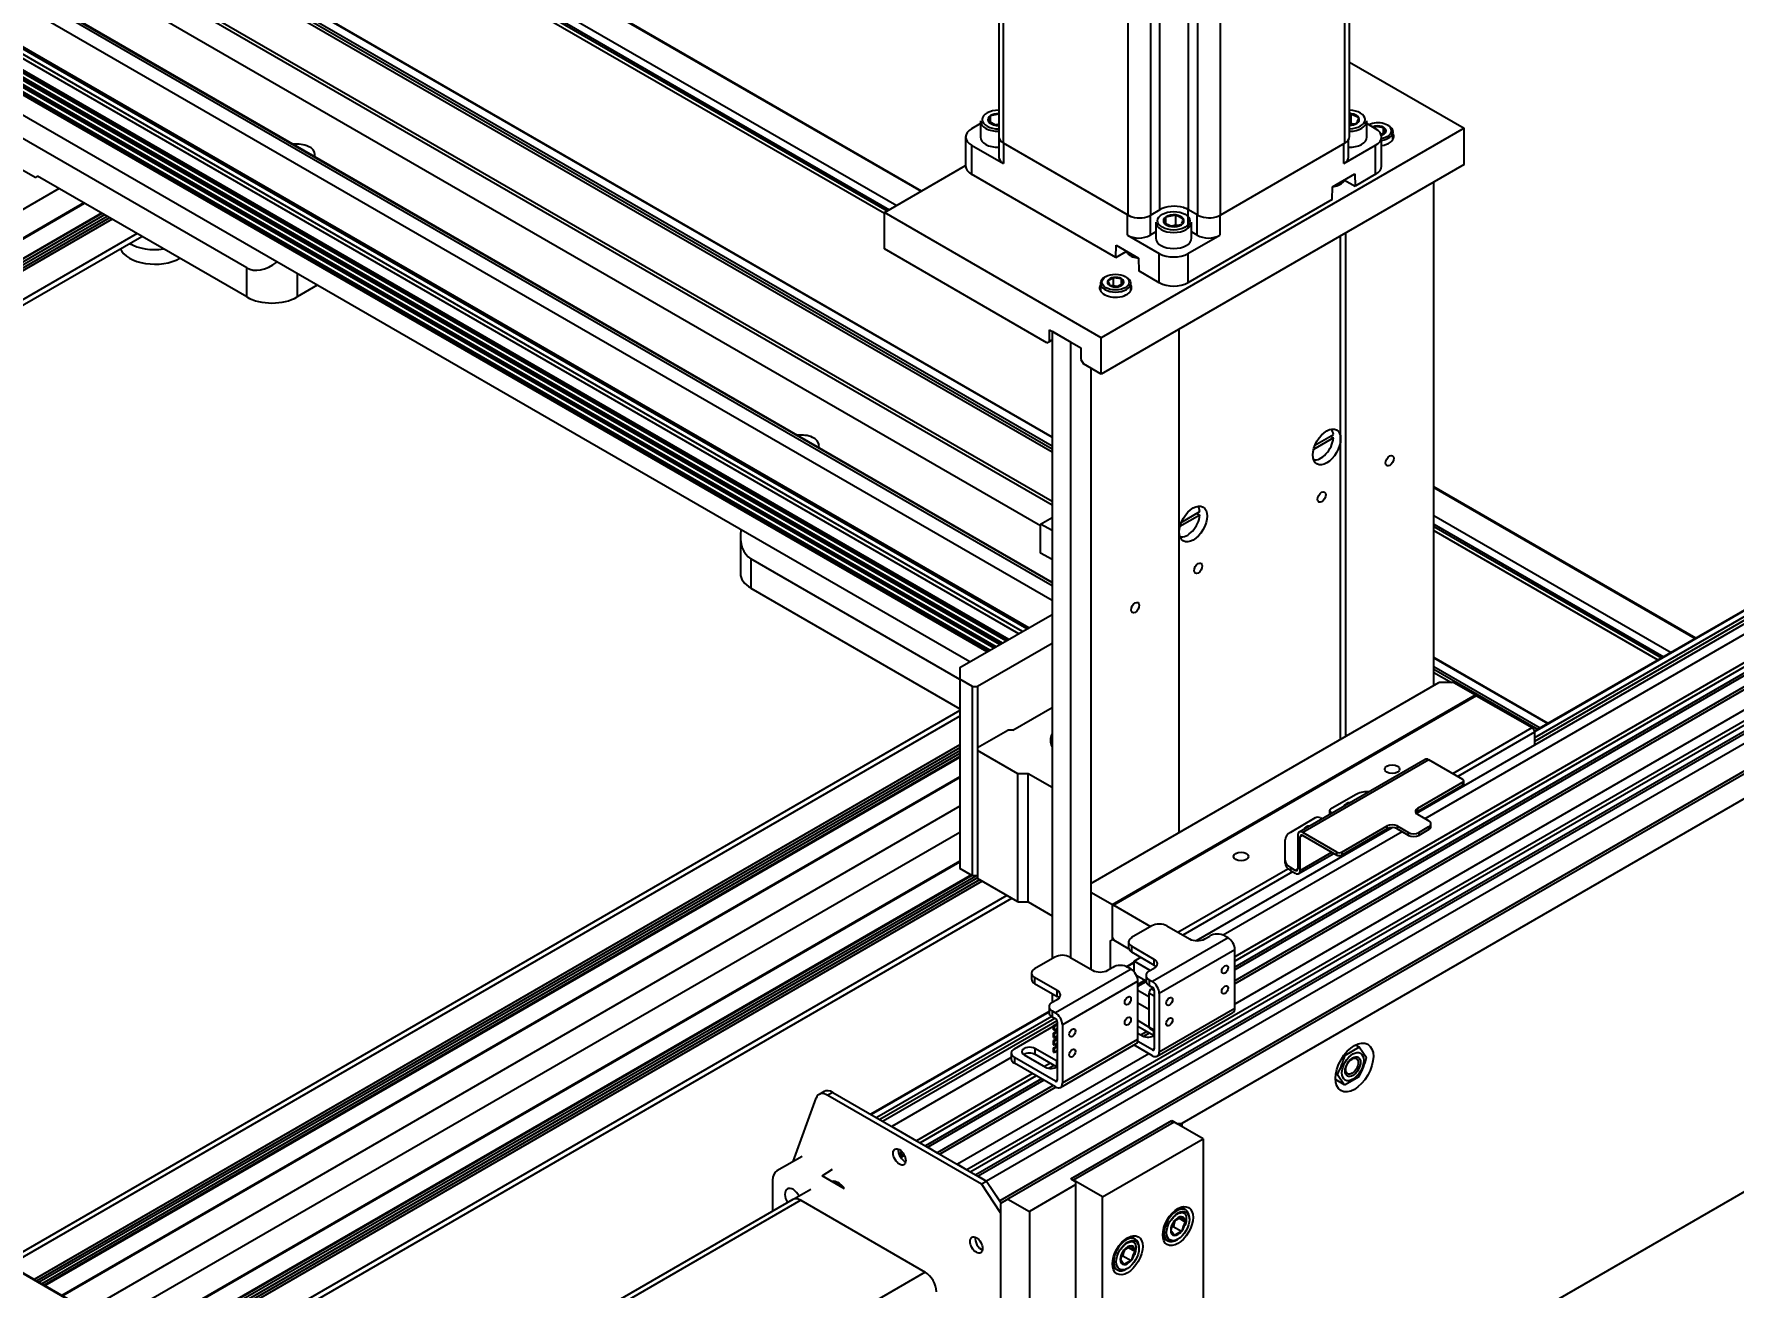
# Model space of a CAD drawing. Header units: millimetres. Extents: x 0 to 6044, y -1712 to 410.
# Drawn here: x 215 to 358, y 205 to 310.5 of the extents above; entities that cross this region are included whole.
import ezdxf
from ezdxf import colors
from ezdxf.entities.mleader import LeaderData, LeaderLine
from ezdxf.math import Vec2, Vec3

# ---------------------------------------------------------------- set-up
doc = ezdxf.new("R2010")
doc.units = ezdxf.units.MM
for name, color, linetype in [('0319-步进电机LS86A12', 7, 'Continuous'), ('031B-开槽圆柱头轴位螺钉-G', 7, 'Continuous'), ('031D-内六角圆柱头螺钉-GB', 7, 'Continuous'), ('031F-内六角圆柱头螺钉-GB', 7, 'Continuous'), ('0321-丝杆安装板', 7, 'Continuous'), ('0326-导轨连接件', 7, 'Continuous'), ('0327-电机安装板', 7, 'Continuous'), ('0328-滑块', 7, 'Continuous'), ('032A-滑块连接板', 7, 'Continuous'), ('1211-TDT-4040S-8', 7, 'Continuous'), ('1221-第一轴同步带安装板', 7, 'Continuous'), ('1221-脚钉', 7, 'Continuous'), ('2114-步进电机LS86A12', 7, 'Continuous'), ('2221-丝杆安装板', 7, 'Continuous'), ('2311-内六角圆柱头螺钉-GB', 7, 'Continuous'), ('2312-1型六角螺母-GBT4', 7, 'Continuous'), ('2321-安装板零件', 7, 'Continuous'), ('2322-连接角', 7, 'Continuous'), ('674', 7, 'Continuous'), ('Default', 7, 'Continuous'), ('DG100_DG135_G100', 7, 'Continuous'), ('DG100_DG135光电开关安', 7, 'Continuous'), ('G135上盖250', 7, 'Continuous'), ('G135后盖', 7, 'Continuous'), ('G135底座250', 7, 'Continuous'), ('G135移动座', 7, 'Continuous'), ('LHBT10-S1000-1', 7, 'Continuous'), ('图框', 7, 'Continuous')]:
    doc.layers.add(name, color=color, linetype=linetype)

# ---------------------------------------------------------------- blocks, each defined once
blk = doc.blocks.new('SE1')
at = {"layer": '0319-步进电机LS86A12', "color": 7, "linetype": 'Continuous'}
for p, q in [((296.18, 330.51), (296.18, 301.85)), ((325.69, 301.85), (325.69, 330.51)), ((296.57, 301.3), (296.57, 329.96)), ((325.3, 301.3), (325.3, 329.96)), ((307.05, 295.25), (307.05, 323.91)), ((308.96, 295.25), (308.96, 323.91)), ((309.73, 295.7), (309.73, 324.36)), ((312.14, 295.7), (312.14, 324.36)), ((312.91, 295.25), (312.91, 323.91)), ((314.82, 295.25), (314.82, 323.91)), ((296.17, 305.23), (296.17, 303.52)), ((293.38, 301.82), (293.38, 299.37)), ((294.62, 302.95), (293.88, 302.52)), ((296.17, 301.84), (296.17, 300.13)), ((327.89, 302.52), (327.15, 302.95)), ((328.39, 299.37), (328.39, 301.82)), ((293.88, 301.13), (293.88, 298.68)), ((293.88, 301.13), (296.56, 299.58)), ((296.56, 301.29), (296.56, 299.58)), ((307, 295.27), (296.56, 301.29)), ((307.05, 295.25), (296.57, 301.3)), ((325.3, 301.3), (314.82, 295.25)), ((325.21, 299.58), (325.21, 301.25)), ((325.21, 299.58), (327.89, 301.13)), ((325.61, 300.13), (325.61, 301.58)), ((327.89, 298.68), (327.89, 301.13)), ((306.01, 291.68), (293.88, 298.68)), ((324.22, 296.56), (324.25, 297.64)), ((324.25, 297.64), (326.14, 298.73)), ((325.28, 298.2), (326.17, 297.69)), ((326.14, 298.73), (326.17, 297.69)), ((327.89, 298.68), (326.17, 297.69)), ((324.22, 296.56), (312.09, 289.56)), ((307, 293.55), (307, 295.27)), ((308.91, 295.23), (308.91, 293.55)), ((309.73, 295.7), (308.96, 295.25)), ((312.09, 295.71), (312.09, 294.13)), ((312.86, 295.27), (312.09, 295.71)), ((312.91, 295.25), (312.14, 295.7)), ((312.86, 293.55), (312.86, 295.27)), ((314.77, 295.23), (314.77, 293.55)), ((307, 293.55), (309.68, 292.01)), ((309.39, 293.83), (308.91, 293.55)), ((312.09, 292.01), (314.77, 293.55)), ((312.86, 293.55), (312.39, 293.83)), ((306.01, 291.68), (306.04, 292.72)), ((306.01, 291.68), (306.9, 292.19)), ((306.04, 292.72), (307.93, 291.63)), ((309.68, 289.56), (309.68, 292.01)), ((312.09, 292.01), (312.09, 289.56)), ((307.93, 291.63), (307.96, 290.55)), ((309.68, 289.56), (307.96, 290.55))]:
    blk.add_line(p, q, dxfattribs=at)
for centre, start, end in [((324.22, 299), 271.7319, 314.4404), ((307.96, 292.99), 225.5596, 268.2681)]:
    blk.add_arc(centre, 1.35, start, end, dxfattribs=at)
for centre, major_axis, start_param, end_param in [((297.52, 305.23), (1.35, 0), 3.002463, 3.280722), ((295.09, 301.82), (1.71, 0), 2.356194, 3.926991), ((297.52, 301.84), (1.35, 0), 3.002822, 3.926921), ((297.53, 301.85), (1.35, 0), 3.141593, 3.926991), ((324.34, 301.85), (-1.35, 0), 2.356194, 3.141593), ((326.68, 301.82), (-1.71, 0), 2.356194, 3.926991), ((295.09, 299.37), (1.71, 0), 3.141593, 3.926991), ((297.52, 300.13), (1.35, 0), 3.141663, 3.926921), ((324.26, 300.13), (-1.35, 0), 2.356194, 3.141593), ((326.68, 299.37), (-1.71, 0), 2.356194, 3.141593), ((324.22, 298.35), (1.1, 0), 4.880585, 5.751087), ((324.22, 298.42), (-1.12, 0), 1.846393, 2.85836), ((324.22, 298.35), (1.1, 0), 5.751087, 6.11499), ((310.93, 295), (1.71, 0), 1.095403, 2.356194), ((307.95, 295.82), (-1.35, 0), 0.785398, 1.148986), ((308.01, 295.8), (-1.35, 0), 0.785398, 1.104839), ((308.01, 295.8), (1.35, 0), 4.246431, 5.497787), ((310.93, 295), (1.71, 0), 0.785398, 1.095403), ((310.89, 295.01), (1.71, 0), 0.785398, 1.063622), ((313.82, 295.82), (-1.35, 0), 0.785398, 1.096237), ((313.86, 295.8), (-1.35, 0), 0.785398, 1.056188), ((313.86, 295.8), (1.35, 0), 4.197781, 5.497787), ((307.95, 294.1), (1.35, 0), 3.926991, 5.497787), ((313.82, 294.1), (1.35, 0), 3.926991, 5.497787), ((307.96, 292.34), (1.1, 0), 3.316343, 3.673691), ((307.96, 292.42), (-1.12, 0), 0.28321, 1.2952), ((307.96, 292.34), (1.1, 0), 3.673691, 4.544193), ((310.89, 292.71), (-1.71, 0), 0.785398, 2.356194), ((310.89, 290.26), (1.71, 0), 3.926991, 5.497787)]:
    blk.add_ellipse(centre, major_axis=major_axis, ratio=0.57735, start_param=start_param, end_param=end_param, dxfattribs=at)
at = {"layer": '031B-开槽圆柱头轴位螺钉-G', "color": 7, "linetype": 'Continuous'}
for p, q in [((324.33, 276.49), (322.66, 275.52)), ((322.78, 275.88), (324.33, 276.78)), ((324.08, 276.63), (324.33, 276.49)), ((311.53, 269.39), (313.09, 270.29)), ((313.09, 269.99), (311.42, 269.03)), ((312.84, 270.14), (313.09, 269.99))]:
    blk.add_line(p, q, dxfattribs=at)
for centre, major_axis, start_param, end_param in [((323.28, 276.02), (0.75, 1.3), 3.306199, 5.377497), ((323.28, 276.02), (-0.75, -1.3), 2.476484, 2.976986), ((312.04, 269.53), (-0.75, -1.3), 2.476484, 2.976986), ((312.04, 269.53), (0.75, 1.3), 3.306199, 5.377497)]:
    blk.add_ellipse(centre, major_axis=major_axis, ratio=0.57735, start_param=start_param, end_param=end_param, dxfattribs=at)
at = {"layer": '031D-内六角圆柱头螺钉-GB', "color": 7, "linetype": 'Continuous'}
for p, q in [((327.7, 302.63), (327.89, 302.74)), ((327.89, 302.52), (327.89, 302.74)), ((327.89, 302.74), (328.56, 302.63)), ((328.73, 302.25), (328.24, 301.96)), ((328.56, 302.14), (328.56, 302.63)), ((329.34, 301.6), (329.34, 302.25)), ((304.73, 289.51), (304.73, 288.87)), ((305.33, 289.72), (305.82, 290)), ((306.18, 289.23), (305.51, 289.33)), ((305.82, 289.32), (305.82, 290)), ((305.82, 290), (306.49, 289.9)), ((306.67, 289.51), (306.18, 289.23)), ((306.49, 289.41), (306.49, 289.9)), ((307.28, 288.87), (307.28, 289.51))]:
    blk.add_line(p, q, dxfattribs=at)
for centre, radius, start, end in [((331.03, 303.55), 2.64, 200.2699, 209.5223), ((307.81, 290.63), 2.63, 200.2588, 209.5334), ((306.36, 290.57), 1.36, 246.8141, 265.2727), ((308.97, 290.81), 2.64, 200.2699, 209.5223)]:
    blk.add_arc(centre, radius, start, end, dxfattribs=at)
for centre, major_axis, start_param, end_param in [((328.07, 302.35), (-1.15, 0), 1.856393, 5.423742), ((328.07, 302.35), (-0.693, 0), 4.974188, 5.374951), ((328.07, 302.35), (0.693, 0), 0.785398, 1.832596), ((328.07, 302.35), (0.693, 0), 5.158774, 6.021386), ((328.07, 302.25), (1.28, 0), 4.968745, 6.283185), ((328.07, 302.35), (-0.693, 0), 2.879793, 3.926991), ((328.07, 302.25), (1.28, 0), 0, 0.836688), ((306, 289.51), (1.28, 0), 2.304869, 3.141593), ((306, 289.51), (1.28, 0), 3.141593, 6.283185), ((306, 289.61), (0.693, 0), 2.879793, 3.926991), ((306, 289.61), (-0.693, 0), 4.974188, 6.021386), ((306, 289.61), (-0.693, 0), 0.785398, 1.832596), ((306, 289.61), (0.693, 0), 0.785398, 1.832596), ((306, 289.61), (0.693, 0), 4.974188, 6.021386), ((306, 289.61), (-0.693, 0), 2.879793, 3.926991), ((306, 289.51), (1.28, 0), 0, 0.836723)]:
    blk.add_ellipse(centre, major_axis=major_axis, ratio=0.57735, start_param=start_param, end_param=end_param, dxfattribs=at)
blk.add_ellipse((306, 289.61), major_axis=(-1.15, 0), ratio=0.57735, dxfattribs=at)
at = {"layer": '031F-内六角圆柱头螺钉-GB', "color": 7, "linetype": 'Continuous'}
for p, q in [((295.47, 303.63), (296.18, 303.76)), ((295.47, 303.05), (295.47, 303.63)), ((325.69, 303.76), (325.83, 303.78)), ((325.83, 302.98), (325.83, 303.78)), ((325.83, 303.78), (326.47, 303.45)), ((294.62, 303.17), (294.62, 301.82)), ((295.95, 302.8), (295.3, 303.14)), ((296.18, 302.85), (295.95, 302.8)), ((326.3, 302.96), (325.69, 302.84)), ((327.15, 301.82), (327.15, 303.17)), ((309.39, 294.65), (309.39, 293.3)), ((310.71, 294.28), (310.06, 294.61)), ((310.24, 295.1), (311.06, 295.26)), ((310.24, 294.52), (310.24, 295.1)), ((311.06, 294.46), (311.06, 295.26)), ((311.06, 295.26), (311.71, 294.93)), ((312.39, 293.3), (312.39, 294.65)), ((311.53, 294.44), (310.71, 294.28))]:
    blk.add_line(p, q, dxfattribs=at)
for centre, radius, start, end in [((291.71, 304.7), 3.91, 336.4623, 344.0839), ((322.7, 304.53), 3.92, 336.4721, 344.0741), ((295.59, 304.48), 1.66, 279.7305, 291.1474), ((325.11, 304.48), 1.66, 290.5207, 295.4522), ((326.77, 304.03), 1.41, 227.853, 235.8664), ((306.48, 296.17), 3.91, 336.4623, 344.0839), ((307.94, 296), 3.92, 336.4721, 344.0741), ((310.35, 295.95), 1.66, 279.7305, 295.4522), ((312.01, 295.5), 1.41, 227.853, 235.8664)]:
    blk.add_arc(centre, radius, start, end, dxfattribs=at)
for centre, major_axis, start_param, end_param in [((296.12, 303.29), (-1.35, 0), 4.669551, 6.283185), ((296.12, 303.29), (-1.35, 0), 0, 1.613634), ((296.12, 303.29), (0.866, 0), 2.413851, 3.461048), ((296.12, 303.29), (0.866, 0), 1.50399, 2.413851), ((325.65, 303.29), (-1.35, 0), 1.600998, 4.682188), ((325.65, 303.29), (0.866, 0), 1.366653, 1.523707), ((325.65, 303.29), (0.866, 0), 0.319456, 1.366653), ((325.65, 303.29), (-0.866, 0), 2.413851, 3.461048), ((296.12, 303.17), (1.5, 0), 3.141593, 4.750941), ((296.12, 301.82), (1.5, 0), 3.141593, 4.742284), ((296.12, 303.29), (-0.866, 0), 0.319456, 1.366653), ((296.12, 303.29), (-0.866, 0), 1.366653, 1.637603), ((325.65, 301.82), (1.5, 0), 4.682539, 6.283185), ((325.65, 303.17), (1.5, 0), 4.739569, 6.283185), ((325.65, 303.29), (-0.866, 0), 1.617886, 2.413851), ((310.89, 294.65), (1.5, 0), 3.141593, 6.283185), ((310.89, 294.77), (0.866, 0), 2.413851, 3.461048), ((310.89, 294.77), (-0.866, 0), 0.319456, 1.366653), ((310.89, 294.77), (0.866, 0), 1.366653, 2.413851), ((310.89, 294.77), (0.866, 0), 0.319456, 1.366653), ((310.89, 294.77), (-0.866, 0), 2.413851, 3.461048), ((310.89, 293.3), (1.5, 0), 3.141593, 6.283185), ((310.89, 294.77), (-0.866, 0), 1.366653, 2.413851)]:
    blk.add_ellipse(centre, major_axis=major_axis, ratio=0.57735, start_param=start_param, end_param=end_param, dxfattribs=at)
blk.add_ellipse((310.89, 294.77), major_axis=(-1.35, 0), ratio=0.57735, dxfattribs=at)
at = {"layer": '0321-丝杆安装板', "color": 7, "linetype": 'Continuous'}
for p, q in [((332.78, 255.66), (332.78, 298.04)), ((324.94, 276.42), (324.94, 293.51)), ((325.36, 293.75), (325.36, 251.37)), ((300.65, 285.48), (302.24, 284.56)), ((300.65, 285.48), (300.65, 232.66)), ((311.36, 243.29), (311.36, 285.67)), ((302.24, 232.75), (302.24, 284.56)), ((303.93, 282.36), (303.93, 239)), ((324.94, 251.13), (324.94, 276.42)), ((300.65, 229.75), (300.65, 228.99))]:
    blk.add_line(p, q, dxfattribs=at)
for centre, major_axis in [((323.77, 275.74), (0.83, 1.43)), ((329.07, 274.58), (-0.243, -0.421)), ((323.34, 271.52), (0.243, 0.421)), ((312.53, 269.25), (0.83, 1.43)), ((312.95, 265.52), (0.243, 0.421)), ((307.65, 262.21), (-0.243, -0.421))]:
    blk.add_ellipse(centre, major_axis=major_axis, ratio=0.57735, dxfattribs=at)
at = {"layer": '0326-导轨连接件', "color": 7, "linetype": 'Continuous'}
for p, q in [((299.69, 269.25), (300.65, 269.8)), ((300.65, 268.7), (299.69, 269.25)), ((299.69, 266.8), (299.69, 269.25)), ((300.65, 266.25), (299.69, 266.8))]:
    blk.add_line(p, q, dxfattribs=at)
at = {"layer": '0327-电机安装板', "color": 7, "linetype": 'Continuous'}
for p, q in [((325.69, 308.13), (335.33, 302.57)), ((335.33, 302.57), (304.78, 284.93)), ((335.33, 299.5), (335.33, 302.57)), ((286.54, 295.46), (293.38, 299.42)), ((335.33, 299.5), (304.78, 281.87)), ((304.78, 284.93), (286.54, 295.46)), ((286.54, 292.4), (286.54, 295.46)), ((300.22, 284.5), (286.54, 292.4)), ((300.22, 284.5), (300.43, 284.62)), ((300.43, 285.6), (303.08, 284.07)), ((300.43, 284.62), (300.43, 285.6)), ((300.43, 284.62), (300.65, 284.75)), ((304.78, 281.87), (304.78, 284.93)), ((303.08, 284.07), (303.08, 283.09)), ((303.08, 283.09), (303.29, 282.73)), ((304.78, 281.87), (303.29, 282.73))]:
    blk.add_line(p, q, dxfattribs=at)
for centre, start_param, end_param in [((328.07, 301.86), 4.954209, 6.283185), ((328.07, 301.86), 0, 0.334896), ((306, 289.12), 2.806696, 6.283185), ((306, 289.12), 0, 0.334896)]:
    blk.add_ellipse(centre, major_axis=(1.35, 0), ratio=0.57735, start_param=start_param, end_param=end_param, dxfattribs=at)
at = {"layer": '0328-滑块', "color": 7, "linetype": 'Continuous'}
for p, q in [((297.36, 251.9), (300.65, 253.8)), ((294.39, 250.43), (296.93, 251.9)), ((297.36, 251.9), (296.93, 251.9)), ((294.39, 250.43), (294.39, 250.18)), ((294.39, 250.18), (294.39, 239.41)), ((297.78, 248.22), (294.39, 250.18)), ((298.63, 248.22), (297.78, 248.22)), ((297.78, 237.45), (297.78, 248.22)), ((300.65, 247.06), (298.63, 248.22)), ((298.63, 237.45), (298.63, 248.22)), ((297.78, 237.45), (294.39, 239.41)), ((297.78, 237.45), (298.63, 237.45)), ((298.63, 237.45), (300.65, 236.28))]:
    blk.add_line(p, q, dxfattribs=at)
blk.add_ellipse((303.51, 251.04), major_axis=(3, 0), ratio=0.57735, start_param=2.839091, end_param=3.444094, dxfattribs=at)
at = {"layer": '032A-滑块连接板', "color": 7, "linetype": 'Continuous'}
for p, q in [((292.9, 257.16), (300.65, 261.63)), ((300.65, 259.18), (294.39, 255.57)), ((292.9, 257.16), (292.9, 256.18)), ((293.96, 255.57), (292.9, 256.18)), ((292.9, 256.18), (292.9, 240.26)), ((293.96, 239.65), (293.96, 255.57)), ((293.96, 255.57), (294.39, 255.57)), ((294.39, 255.57), (294.39, 250.43)), ((293.96, 239.65), (292.9, 240.26)), ((294.39, 239.65), (293.96, 239.65))]:
    blk.add_line(p, q, dxfattribs=at)
at = {"layer": '1211-TDT-4040S-8', "color": 7, "linetype": 'Continuous'}
for p, q in [((217.07, 297.48), (136.51, 250.97)), ((219.17, 296.27), (138.61, 249.76)), ((138.66, 249.74), (219.21, 296.24)), ((220.65, 295.41), (140.1, 248.9)), ((220.69, 295.39), (140.14, 248.88)), ((220.91, 295.27), (140.35, 248.76)), ((221.12, 295.14), (140.56, 248.63)), ((221.33, 295.02), (140.78, 248.51)), ((221.54, 294.9), (140.99, 248.39)), ((223.64, 293.69), (143.09, 247.18)), ((143.48, 246.95), (224.04, 293.46)), ((292.9, 253.54), (212.48, 207.11)), ((292.9, 253.09), (212.88, 206.88)), ((292.9, 250.66), (214.98, 205.67)), ((292.9, 250.42), (215.19, 205.55)), ((292.9, 250.17), (215.4, 205.43)), ((292.9, 249.93), (215.62, 205.3)), ((292.9, 249.68), (215.83, 205.18)), ((215.87, 205.16), (292.9, 249.63)), ((292.9, 247.97), (217.31, 204.32)), ((292.9, 247.92), (217.36, 204.3)), ((292.9, 245.49), (219.46, 203.09)), ((292.9, 243.29), (221.36, 201.98)), ((292.9, 240.86), (223.46, 200.77)), ((223.51, 200.75), (292.9, 240.81)), ((293.87, 239.71), (224.95, 199.91)), ((293.91, 239.68), (224.99, 199.89)), ((294.28, 239.65), (225.2, 199.77)), ((294.39, 239.47), (225.42, 199.64)), ((294.55, 239.31), (225.63, 199.52)), ((294.76, 239.19), (225.84, 199.4)), ((296.86, 237.98), (227.94, 198.19)), ((228.34, 197.96), (297.26, 237.75))]:
    blk.add_line(p, q, dxfattribs=at)
at = {"layer": '1221-第一轴同步带安装板', "color": 7, "linetype": 'Continuous'}
for p, q in [((232.87, 290.81), (190.44, 315.3)), ((215.05, 298.4), (208.26, 302.32)), ((215.05, 298.4), (215.26, 298.52)), ((232.87, 288.36), (215.26, 298.52)), ((232.87, 288.36), (232.87, 290.81)), ((237.11, 290.32), (237.11, 288.36)), ((238.81, 289.34), (237.11, 288.36)), ((274.42, 268.25), (274.42, 265.09)), ((275.3, 266.31), (275.3, 263.86)), ((292.9, 256.15), (275.3, 266.31)), ((275.3, 263.86), (292.9, 253.7))]:
    blk.add_line(p, q, dxfattribs=at)
for centre, major_axis, start_param, end_param in [((234.99, 294.48), (2.12, 3.67), 3.141593, 4.068888), ((234.99, 289.58), (3, 0), 3.926991, 5.497787), ((277.42, 269.99), (-2.12, -3.67), 5.35589, 6.283185), ((277.42, 265.09), (3, 0), 3.141593, 3.926991)]:
    blk.add_ellipse(centre, major_axis=major_axis, ratio=0.57735, start_param=start_param, end_param=end_param, dxfattribs=at)
at = {"layer": '1221-脚钉', "color": 7, "linetype": 'Continuous'}
for centre, start_param, end_param in [((225.13, 292.85), 3.403392, 5.487787), ((225.13, 294.08), 3.923387, 4.962602)]:
    blk.add_ellipse(centre, major_axis=(3, 0), ratio=0.57735, start_param=start_param, end_param=end_param, dxfattribs=at)
at = {"layer": '2114-步进电机LS86A12', "color": 7, "linetype": 'Continuous'}
for p, q in [((279.61, 216.03), (277.49, 214.81)), ((281.29, 214.4), (282.18, 214.96)), ((277.13, 214.02), (277.13, 211.42)), ((280.35, 213.24), (278.97, 212.45)), ((283.18, 213.31), (281.29, 214.4)), ((278.82, 212.39), (254, 198.06)), ((279.5, 212.33), (254.68, 198)), ((279.5, 212.33), (289.98, 206.28)), ((289.98, 206.28), (265.16, 191.95))]:
    blk.add_line(p, q, dxfattribs=at)
blk.add_arc((282.02, 212.61), 1.35, 31.7319, 74.4404, dxfattribs=at)
for centre, major_axis, start_param, end_param in [((278.34, 213.33), (0.85, -1.48), 3.141593, 3.926991), ((278.86, 212.44), (-0.487, 0.844), 0, 1.590793), ((278.86, 212.44), (-0.487, 0.844), 4.666457, 6.283185), ((282.58, 212.93), (0.548, -0.95), 2.609494, 2.973397), ((282.52, 212.89), (-0.562, 0.974), 4.987986, 5.999858), ((282.58, 212.93), (0.548, -0.95), 1.738992, 2.609494), ((279.5, 211.23), (0.67, -1.17), 2.675635, 3.141593), ((279.5, 211.23), (-0.67, 1.17), 5.497787, 5.817228), ((289.98, 205.18), (-0.67, 1.17), 3.939692, 5.497787)]:
    blk.add_ellipse(centre, major_axis=major_axis, ratio=0.57735, start_param=start_param, end_param=end_param, dxfattribs=at)
at = {"layer": '2221-丝杆安装板', "color": 7, "linetype": 'Continuous'}
for p, q in [((303.93, 239), (333.21, 255.9)), ((305.74, 237.22), (336.28, 254.86)), ((334.48, 255.9), (333.21, 255.9)), ((334.48, 255.9), (336.28, 254.86)), ((336.28, 254.86), (336.28, 254.74)), ((303.93, 239), (303.93, 238.27)), ((303.93, 238.27), (305.74, 237.22)), ((303.93, 238.27), (303.93, 231.77)), ((305.74, 234.29), (305.74, 237.22)), ((305.53, 234.16), (305.74, 234.29)), ((305.53, 234.16), (305.53, 231.8)), ((305.74, 234.29), (305.79, 234.32))]:
    blk.add_line(p, q, dxfattribs=at)
at = {"layer": '2311-内六角圆柱头螺钉-GB', "color": 7, "linetype": 'Continuous'}
for p, q in [((311.9, 211.52), (311.51, 211.74)), ((310.95, 210.59), (311.56, 210.95)), ((311.34, 210.82), (311.87, 210.51)), ((311.56, 210.95), (311.87, 210.51)), ((307.65, 209.07), (307.26, 209.29)), ((310.01, 209.15), (310.4, 208.92)), ((310.95, 209.37), (310.64, 209.8)), ((310.86, 210.12), (311.56, 209.72)), ((311.56, 209.72), (310.95, 209.37)), ((306.62, 207.67), (307.32, 207.27)), ((306.7, 208.14), (307.32, 208.5)), ((307.09, 208.37), (307.62, 208.06)), ((307.32, 208.5), (307.62, 208.06)), ((305.76, 206.7), (306.15, 206.47)), ((306.7, 206.92), (306.4, 207.35)), ((307.32, 207.27), (306.7, 206.92))]:
    blk.add_line(p, q, dxfattribs=at)
for centre, radius, start, end in [((314.11, 208.91), 3.58, 152.0102, 165.5777), ((312.56, 209.92), 1.7, 154.6352, 173.1863), ((315.03, 208.83), 3.58, 152.0085, 165.5794), ((309.87, 206.46), 3.58, 152.0102, 165.5777), ((308.31, 207.47), 1.7, 154.6352, 173.1863), ((310.79, 206.38), 3.58, 152.0085, 165.5794)]:
    blk.add_arc(centre, radius, start, end, dxfattribs=at)
for centre, major_axis, start_param, end_param in [((311.15, 210.22), (0.75, 1.3), 0, 3.141593), ((311.25, 210.16), (0.433, 0.75), 1.308997, 2.356194), ((311.25, 210.16), (0.433, 0.75), 0.261799, 1.308997), ((311.25, 210.16), (-0.433, -0.75), 2.356194, 3.403392), ((311.25, 210.16), (-0.433, -0.75), 1.308997, 2.356194), ((311.15, 210.22), (0.75, 1.3), 5.446447, 6.283185), ((306.9, 207.77), (0.75, 1.3), 0, 3.141593), ((306.9, 207.77), (0.75, 1.3), 5.446447, 6.283185), ((311.15, 210.22), (0.75, 1.3), 3.141593, 3.978331), ((311.25, 210.16), (0.433, 0.75), 2.356194, 3.403392), ((311.25, 210.16), (-0.433, -0.75), 0.261799, 1.308997), ((307.01, 207.71), (0.433, 0.75), 1.308997, 2.356194), ((307.01, 207.71), (0.433, 0.75), 0.261799, 1.308997), ((307.01, 207.71), (-0.433, -0.75), 2.356194, 3.403392), ((307.01, 207.71), (-0.433, -0.75), 1.308997, 2.356194), ((306.9, 207.77), (0.75, 1.3), 3.141593, 3.978331), ((307.01, 207.71), (0.433, 0.75), 2.356194, 3.403392), ((307.01, 207.71), (-0.433, -0.75), 0.261799, 1.308997)]:
    blk.add_ellipse(centre, major_axis=major_axis, ratio=0.57735, start_param=start_param, end_param=end_param, dxfattribs=at)
for centre in [(311.25, 210.16), (307.01, 207.71)]:
    blk.add_ellipse(centre, major_axis=(-0.68, -1.17), ratio=0.57735, dxfattribs=at)
for points in [[(310.71, 210.69), (310.79, 210.8), (310.94, 211), (311.24, 211.22), (311.53, 211.32), (311.75, 211.29), (311.89, 211.14), (311.97, 210.85), (311.94, 210.5), (311.87, 210.3), (311.83, 210.2)], [(306.47, 208.25), (306.55, 208.35), (306.7, 208.55), (307, 208.77), (307.28, 208.87), (307.5, 208.84), (307.65, 208.69), (307.73, 208.4), (307.69, 208.06), (307.62, 207.85), (307.59, 207.75)]]:
    blk.add_open_spline(points, degree=3, knots=[0, 0, 0, 0, 0.105384, 0.239176, 0.369726, 0.499914, 0.653912, 0.780528, 0.914288, 1, 1, 1, 1], dxfattribs=at)
at = {"layer": '2312-1型六角螺母-GBT4', "color": 7, "linetype": 'Continuous'}
for p, q in [((325.28, 224.5), (325.22, 224.53)), ((326.51, 225.21), (325.28, 224.5)), ((326.51, 225.21), (326.19, 225.39)), ((327.12, 224.33), (326.51, 225.21)), ((325.28, 222.05), (324.51, 222.49)), ((324.67, 222.92), (324.55, 222.99)), ((324.67, 222.92), (325.28, 222.05)), ((325.28, 222.05), (326.51, 222.76))]:
    blk.add_line(p, q, dxfattribs=at)
for centre, radius, start, end in [((318.34, 226.28), 7.17, 332.0102, 345.5777), ((320.18, 226.12), 7.16, 332.0085, 345.5794)]:
    blk.add_arc(centre, radius, start, end, dxfattribs=at)
for centre, major_axis in [((325.97, 223.58), (-0.65, -1.13)), ((325.97, 223.58), (0.459, 0.795)), ((325.9, 223.62), (-0.369, -0.639))]:
    blk.add_ellipse(centre, major_axis=major_axis, ratio=0.57735, dxfattribs=at)
at = {"layer": '2321-安装板零件', "color": 7, "linetype": 'Continuous'}
for p, q in [((430.37, 289.46), (296.93, 212.42)), ((419.33, 281.01), (311.57, 218.79)), ((313.37, 186.77), (419.33, 247.94)), ((302.24, 214.14), (310.72, 219.04)), ((310.72, 219.04), (311.15, 218.79)), ((310.72, 219.04), (310.72, 218.79)), ((311.15, 218.79), (311.57, 218.79)), ((311.57, 218.79), (311.57, 218.55)), ((302.66, 213.65), (298.74, 211.38)), ((302.24, 214.14), (302.66, 213.89)), ((302.66, 213.65), (302.66, 213.89)), ((302.66, 180.58), (302.66, 213.65)), ((296.93, 212.42), (296.3, 212.06)), ((296.3, 212.06), (296.3, 203.36)), ((296.93, 212.42), (298.74, 211.38)), ((298.74, 211.38), (298.74, 178.31))]:
    blk.add_line(p, q, dxfattribs=at)
blk.add_ellipse((326.1, 223.51), major_axis=(1.13, 1.95), ratio=0.57735, dxfattribs=at)
at = {"layer": '2322-连接角', "color": 7, "linetype": 'Continuous'}
for p, q in [((310.93, 218.91), (302.45, 214.02)), ((313.37, 217.51), (310.93, 218.91)), ((304.89, 212.61), (313.37, 217.51)), ((313.37, 217.51), (313.37, 172.19)), ((304.89, 212.61), (302.45, 214.02)), ((304.89, 167.29), (304.89, 212.61))]:
    blk.add_line(p, q, dxfattribs=at)
for centre in [(311.25, 210.16), (307.01, 207.71)]:
    blk.add_ellipse(centre, major_axis=(0.9, 1.56), ratio=0.57735, dxfattribs=at)
at = {"layer": '674', "color": 7, "linetype": 'Continuous'}
for p, q in [((307.56, 232.45), (308.13, 232.78)), ((308.9, 231.67), (307.56, 232.45)), ((307.56, 231.56), (307.56, 232.45)), ((307.74, 231.29), (308.57, 230.81)), ((307.88, 230.35), (308.57, 230.75)), ((308.81, 229.45), (307.88, 229.99)), ((308.81, 228.39), (307.88, 228.93)), ((309.26, 229.51), (308.81, 229.77)), ((308.81, 229.77), (308.81, 226.92)), ((309.03, 230.13), (309.16, 230.21)), ((309.26, 230), (309.03, 230.13)), ((300.78, 227.03), (301.09, 227.21)), ((300.78, 226.67), (300.78, 227.03)), ((300.85, 227), (300.78, 227.03)), ((300.78, 226.67), (300.85, 226.63)), ((300.78, 226.41), (301.09, 226.59)), ((300.78, 226.04), (300.78, 226.41)), ((300.85, 226.37), (300.78, 226.41)), ((300.78, 226.04), (300.85, 226.01)), ((300.78, 225.79), (301.09, 225.97)), ((300.85, 227), (301.09, 227.14)), ((300.85, 226.63), (300.85, 227)), ((301.09, 226.77), (300.85, 226.63)), ((300.85, 226.37), (301.09, 226.52)), ((300.85, 226.01), (300.85, 226.37)), ((301.09, 226.15), (300.85, 226.01)), ((308.81, 226.92), (309.26, 226.67)), ((308.88, 226.79), (309.26, 226.57)), ((300.78, 225.42), (300.78, 225.79)), ((300.85, 225.75), (300.78, 225.79)), ((300.78, 225.42), (300.85, 225.38)), ((300.78, 225.17), (301.09, 225.34)), ((300.78, 224.8), (300.78, 225.17)), ((300.85, 225.13), (300.78, 225.17)), ((300.78, 224.8), (300.85, 224.76)), ((300.85, 225.75), (301.09, 225.89)), ((300.85, 225.38), (300.85, 225.75)), ((301.09, 225.53), (300.85, 225.38)), ((300.85, 225.13), (301.09, 225.27)), ((300.85, 224.76), (300.85, 225.13)), ((301.09, 224.9), (300.85, 224.76))]:
    blk.add_line(p, q, dxfattribs=at)
for centre, major_axis, start_param, end_param in [((309.03, 229.89), (-0.15, -0.26), 3.926991, 5.497787), ((309.03, 227.05), (0.15, 0.26), 2.356194, 3.141593)]:
    blk.add_ellipse(centre, major_axis=major_axis, ratio=0.57735, start_param=start_param, end_param=end_param, dxfattribs=at)
at = {"layer": 'DG100_DG135_G100', "color": 7, "linetype": 'Continuous'}
for p, q in [((332.06, 249.44), (321.45, 243.32)), ((332.36, 249.41), (321.75, 243.29)), ((335.22, 247.76), (332.36, 249.41)), ((335.22, 247.51), (331.41, 245.31)), ((335.22, 247.27), (335.22, 247.51)), ((335.31, 247.39), (335.31, 247.63)), ((326.19, 246.46), (324.09, 245.25)), ((327.34, 246.72), (327.25, 246.72)), ((331.41, 245.06), (335.22, 247.27)), ((324, 245.12), (324, 244.88)), ((324.23, 244.92), (324.09, 245)), ((324.09, 245), (324.09, 244.84)), ((331.41, 245.31), (331.41, 245.06)), ((331.41, 244.82), (332.36, 244.27)), ((322.81, 244.51), (320.71, 243.3)), ((324.62, 241.63), (321.75, 243.29)), ((323.24, 244.51), (323.38, 244.43)), ((325.04, 241.63), (328.86, 243.84)), ((328.86, 243.59), (325.04, 241.39)), ((328.86, 243.59), (328.86, 243.84)), ((329.71, 243.84), (330.66, 243.29)), ((329.71, 243.84), (329.71, 243.59)), ((330.66, 243.04), (329.71, 243.59)), ((330.66, 243.04), (330.66, 243.29)), ((331.51, 243.29), (332.36, 243.78)), ((332.36, 243.53), (331.51, 243.04)), ((331.51, 243.29), (331.51, 243.04)), ((332.36, 243.53), (332.36, 243.78)), ((332.54, 243.78), (332.54, 244.02)), ((320.27, 240.95), (320.27, 242.68)), ((321.33, 243.04), (321.33, 240.23)), ((321.75, 243.04), (321.54, 242.92)), ((321.54, 240.1), (321.54, 242.92)), ((321.75, 243.04), (324.62, 241.39)), ((320.27, 240.71), (320.27, 240.95)), ((321.12, 240.1), (320.71, 240.34)), ((320.71, 240.34), (320.71, 240.09)), ((321.42, 239.83), (324.37, 241.53)), ((321.54, 240.1), (324.19, 241.63)), ((324.62, 241.39), (324.62, 241.63)), ((325.04, 241.63), (325.04, 241.39)), ((320.71, 240.09), (321.12, 239.86)), ((321.12, 240.1), (321.33, 240.23))]:
    blk.add_line(p, q, dxfattribs=at)
for centre, major_axis, start_param, end_param in [((332.36, 248.92), (0.3, -0.52), 2.356194, 3.141593), ((335.01, 247.63), (-0.3, 0), 2.356194, 3.926991), ((327.25, 245.85), (1.5, 0), 1.570796, 2.356194), ((335.01, 247.39), (-0.3, 0), 2.356194, 3.141593), ((323.03, 244.39), (0.3, 0), 0.785398, 2.356194), ((324.3, 245.12), (0.3, 0), 2.356194, 3.926991), ((324.3, 244.88), (0.3, 0), 3.141593, 3.592353), ((325.89, 245.43), (-0.675, 0), 4.875649, 6.119925), ((331.83, 245.06), (0.6, 0), 2.356194, 3.926991), ((331.83, 244.82), (0.6, 0), 2.356194, 2.780226), ((321.77, 242.68), (1.5, 0), 2.356194, 3.141593), ((321.75, 242.8), (0.3, -0.52), 2.356194, 3.926991), ((322.5, 243.47), (-0.675, 0), 4.875649, 6.119925), ((329.28, 243.59), (-0.6, 0), 3.926991, 5.497787), ((329.28, 243.35), (0.6, 0), 0.785398, 2.356194), ((331.09, 243.53), (-0.6, 0), 0.785398, 2.356194), ((331.94, 244.02), (-0.6, 0), 2.356194, 3.926991), ((331.94, 243.78), (-0.6, 0), 2.356194, 3.141593), ((321.75, 242.8), (0.15, -0.26), 2.356194, 3.926991), ((331.09, 243.29), (0.6, 0), 3.926991, 5.497787), ((321.77, 240.95), (-1.5, 0), 0, 0.785398), ((321.77, 240.71), (1.5, 0), 3.141593, 3.926991), ((324.83, 241.76), (-0.3, 0), 0.785398, 2.356194), ((324.83, 241.51), (0.3, 0), 3.926991, 5.497787), ((321.12, 240.35), (-0.15, 0.26), 2.356194, 3.926991), ((321.12, 240.35), (-0.3, 0.52), 2.356194, 3.926991)]:
    blk.add_ellipse(centre, major_axis=major_axis, ratio=0.57735, start_param=start_param, end_param=end_param, dxfattribs=at)
at = {"layer": 'DG100_DG135光电开关安', "color": 7, "linetype": 'Continuous'}
for p, q in [((309.05, 235.43), (307.35, 234.45)), ((310.32, 235.43), (312.23, 234.33)), ((313.5, 234.33), (313.93, 234.57)), ((315.47, 234.42), (315.2, 234.57)), ((307.09, 234.08), (307.09, 233.59)), ((309.26, 232.61), (307.35, 233.72)), ((307.35, 233.72), (307.35, 233.23)), ((307.35, 233.23), (309.26, 232.12)), ((315.47, 234.42), (309.1, 230.74)), ((316.05, 233.41), (309.68, 229.74)), ((316.05, 228.51), (316.05, 233.41)), ((300.88, 232.8), (299.18, 231.82)), ((307.3, 231.78), (300.94, 228.11)), ((302.15, 232.8), (304.06, 231.69)), ((305.33, 231.69), (305.76, 231.94)), ((307.3, 231.78), (307.03, 231.94)), ((308.83, 231.63), (309.26, 231.88)), ((309.26, 232.12), (309.26, 232.61)), ((298.92, 231.45), (298.92, 230.96)), ((301.09, 229.98), (299.18, 231.08)), ((299.18, 231.08), (299.18, 230.59)), ((299.18, 230.59), (301.09, 229.49)), ((307.88, 230.78), (301.52, 227.1)), ((307.88, 225.88), (307.88, 230.78)), ((308.57, 231.27), (308.57, 230.78)), ((308.83, 230.9), (309.1, 230.74)), ((308.83, 230.9), (308.83, 230.41)), ((308.83, 230.41), (309.1, 230.25)), ((300.67, 229), (301.09, 229.24)), ((301.09, 229.49), (301.09, 229.98)), ((309.26, 229.98), (309.26, 225.08)), ((309.68, 229.74), (309.68, 224.84)), ((300.4, 228.63), (300.4, 228.14)), ((300.67, 228.27), (300.94, 228.11)), ((300.67, 228.27), (300.67, 227.78)), ((300.67, 227.78), (300.94, 227.62)), ((308.81, 226.91), (307.88, 227.45)), ((309.51, 224.46), (315.88, 228.14)), ((309.68, 224.84), (316.05, 228.51)), ((297.49, 225.09), (300.78, 226.99)), ((301.09, 227.35), (301.09, 222.45)), ((301.52, 227.1), (301.52, 222.21)), ((309.18, 226.21), (307.88, 226.96)), ((307.88, 226.4), (308.27, 226.17)), ((309.18, 226.61), (309.18, 226.21)), ((297.22, 224.72), (297.22, 224.23)), ((298.3, 224.58), (300.11, 223.54)), ((301.02, 224.06), (299.21, 225.11)), ((299.21, 225.11), (299.21, 224.62)), ((301.02, 223.57), (299.21, 224.62)), ((301.35, 221.83), (307.71, 225.5)), ((301.52, 222.21), (307.88, 225.88)), ((309.1, 224.5), (307.54, 225.41)), ((309.1, 224.99), (307.86, 225.71)), ((309.26, 225.08), (309.1, 224.99)), ((300.94, 222.36), (297.49, 224.35)), ((297.49, 224.35), (297.49, 223.86)), ((300.94, 221.87), (297.49, 223.86)), ((301.02, 224.06), (301.02, 223.57)), ((301.09, 222.45), (300.94, 222.36))]:
    blk.add_line(p, q, dxfattribs=at)
for centre, major_axis, start_param, end_param in [((309.68, 235.06), (0.9, 0), 0.785398, 2.356194), ((314.56, 234.21), (0.9, 0), 0.785398, 2.356194), ((307.99, 234.08), (0.9, 0), 2.356194, 3.926991), ((307.99, 233.59), (0.9, 0), 3.141593, 3.926991), ((312.87, 234.7), (0.9, 0), 3.926991, 5.497787), ((315.47, 233.75), (-0.41, 0.711), 3.926991, 5.497787), ((299.82, 231.45), (0.9, 0), 2.356194, 3.926991), ((301.52, 232.43), (0.9, 0), 0.785398, 2.356194), ((304.7, 232.06), (0.9, 0), 3.926991, 5.497787), ((306.4, 231.57), (0.9, 0), 0.785398, 2.356194), ((307.3, 231.11), (-0.41, 0.711), 3.926991, 5.497787), ((308.62, 232.25), (-0.9, 0), 2.356194, 3.926991), ((308.62, 231.76), (-0.9, 0), 3.632475, 3.926991), ((299.82, 230.96), (0.9, 0), 3.141593, 3.926991), ((309.47, 231.27), (0.9, 0), 2.356194, 3.926991), ((309.47, 230.78), (0.9, 0), 3.141593, 3.926991), ((309.1, 230.07), (0.41, -0.711), 0.785398, 2.356194), ((309.1, 230.07), (0.11, -0.191), 0.785398, 2.356194), ((301.3, 228.63), (0.9, 0), 2.356194, 3.926991), ((300.46, 229.61), (-0.9, 0), 2.356194, 3.926991), ((300.46, 229.12), (-0.9, 0), 3.632475, 3.926991), ((301.3, 228.14), (0.9, 0), 3.141593, 3.926991), ((300.94, 227.44), (0.41, -0.711), 0.785398, 2.356194), ((300.94, 227.44), (0.11, -0.191), 0.785398, 2.356194), ((315.47, 228.85), (-0.41, 0.711), 3.141593, 3.926991), ((308.73, 226.43), (-0.645, 0), 0.785398, 2.536092), ((308.73, 225.94), (-0.645, 0), 3.859452, 3.926991), ((298.12, 224.72), (0.9, 0), 2.356194, 3.926991), ((298.76, 224.84), (0.645, 0), 0.785398, 3.926991), ((298.76, 224.35), (0.645, 0), 0.785398, 2.423733), ((307.3, 226.22), (-0.41, 0.711), 3.141593, 3.926991), ((309.1, 225.17), (-0.11, 0.191), 2.356194, 3.926991), ((309.1, 225.17), (-0.41, 0.711), 2.356194, 3.926991), ((298.12, 224.23), (0.9, 0), 3.141593, 3.926991), ((300.56, 223.8), (-0.645, 0), 0.785398, 2.536092), ((300.56, 223.8), (-0.645, 0), 3.747093, 3.926991), ((300.56, 223.31), (-0.645, 0), 3.859452, 3.926991), ((300.94, 222.54), (-0.11, 0.191), 2.356194, 3.926991), ((300.94, 222.54), (-0.41, 0.711), 2.356194, 3.926991)]:
    blk.add_ellipse(centre, major_axis=major_axis, ratio=0.57735, start_param=start_param, end_param=end_param, dxfattribs=at)
for centre in [(315.2, 231.76), (315.2, 230.05), (307.03, 229.13), (310.53, 229.07), (307.03, 227.41), (310.53, 227.35), (302.36, 226.43), (302.36, 224.72)]:
    blk.add_ellipse(centre, major_axis=(0.188, 0.325), ratio=0.57735, dxfattribs=at)
at = {"layer": 'G135上盖250', "color": 7, "linetype": 'Continuous'}
for p, q in [((405.14, 288.69), (341.26, 251.81)), ((405.14, 288.64), (341.27, 251.77)), ((405.14, 288.13), (341.27, 251.26)), ((405.14, 287.82), (341.27, 250.95)), ((307.56, 232.36), (306.93, 231.99)), ((307.56, 232.31), (306.98, 231.97)), ((307.56, 231.8), (307.41, 231.71)), ((300.4, 228.22), (285.41, 219.57)), ((300.4, 228.17), (285.45, 219.54)), ((300.63, 227.8), (285.9, 219.29)), ((300.9, 227.64), (286.16, 219.13))]:
    blk.add_line(p, q, dxfattribs=at)
at = {"layer": 'G135后盖', "color": 7, "linetype": 'Continuous'}
for p, q in [((278.87, 215.6), (280.79, 220.92)), ((281.46, 221.49), (281.04, 221.24)), ((282.21, 221.41), (281.79, 221.17)), ((281.79, 221.17), (294.71, 213.71)), ((282.21, 221.41), (295.13, 213.95)), ((294.71, 213.71), (295.13, 213.95)), ((296.3, 211.29), (294.71, 213.71)), ((295.13, 213.95), (296.36, 212.09))]:
    blk.add_line(p, q, dxfattribs=at)
for centre, major_axis, start_param, end_param in [((281.79, 219.94), (0.75, -1.3), 2.356194, 3.595378), ((282.21, 220.19), (0.75, -1.3), 2.356194, 3.141593), ((288.24, 216.22), (-0.375, 0.65), 0.601264, 2.540328), ((294.71, 208.81), (-0.375, 0.65), 0.601264, 2.540328)]:
    blk.add_ellipse(centre, major_axis=major_axis, ratio=0.57735, start_param=start_param, end_param=end_param, dxfattribs=at)
for centre in [(287.81, 215.98), (294.28, 208.57)]:
    blk.add_ellipse(centre, major_axis=(-0.375, 0.65), ratio=0.57735, dxfattribs=at)
at = {"layer": 'G135底座250', "color": 7, "linetype": 'Continuous'}
for p, q in [((425.43, 291.08), (293.49, 214.9)), ((425.43, 290.72), (293.81, 214.72)), ((426.39, 290.53), (294.44, 214.35)), ((425.15, 290.05), (294.24, 214.47)), ((427.08, 290.13), (295.13, 213.95)), ((428.21, 288.48), (296.26, 212.3)), ((405.33, 287.62), (331.31, 244.89)), ((406.08, 287.19), (332.04, 244.45)), ((403.02, 283.04), (316.05, 232.83)), ((403.27, 282.82), (316.05, 232.46)), ((403.7, 282.56), (316.05, 231.96)), ((403.9, 282.45), (316.05, 231.73)), ((404.7, 281.99), (316.05, 230.81)), ((404.91, 281.87), (316.05, 230.56)), ((406.39, 281.01), (316.05, 228.85)), ((329.25, 243.69), (312.77, 234.18)), ((330.13, 243.35), (315.05, 234.64)), ((307.75, 231.28), (307.75, 231.28)), ((308.5, 230.86), (307.88, 230.5)), ((301.08, 227.43), (286.43, 218.98)), ((308.63, 226.53), (308.14, 226.25)), ((308.84, 226.4), (308.36, 226.13)), ((308.81, 224.67), (292.69, 215.36)), ((297.22, 224.35), (287.18, 218.55)), ((300.52, 223.86), (300.03, 223.58)), ((300.84, 223.68), (300.42, 223.44)), ((299, 222.99), (289.24, 217.35)), ((299.32, 222.8), (289.56, 217.17)), ((299.76, 222.55), (290, 216.92)), ((299.96, 222.44), (290.2, 216.8)), ((300.75, 221.98), (290.99, 216.34)), ((300.96, 221.85), (291.21, 216.22)), ((287.18, 218.55), (289.24, 217.35)), ((287.97, 216.01), (287.81, 216.1)), ((288.19, 216.18), (288, 216.07)), ((288, 216), (288.22, 216.13)), ((290.2, 216.8), (290.99, 216.34)), ((292.69, 215.36), (293.49, 214.9)), ((294.44, 214.35), (295.13, 213.95)), ((295.13, 213.95), (296.26, 212.3))]:
    blk.add_line(p, q, dxfattribs=at)
for centre, major_axis, start_param, end_param in [((288.24, 216.22), (-0.24, 0.416), 0.49632, 1.592407), ((287.97, 216.05), (-0.03, 0.052), 2.356194, 4.734), ((295.87, 211.94), (-0.45, 0.779), 4.58885, 4.842091)]:
    blk.add_ellipse(centre, major_axis=major_axis, ratio=0.57735, start_param=start_param, end_param=end_param, dxfattribs=at)
at = {"layer": 'G135移动座', "color": 7, "linetype": 'Continuous'}
for p, q in [((336.39, 254.8), (305.84, 237.16)), ((336.39, 254.8), (341.06, 252.11)), ((334.38, 248.25), (341.06, 252.11)), ((341.27, 251.74), (334.8, 248)), ((341.27, 251.74), (341.27, 250.64)), ((311.25, 234.89), (320.51, 240.24)), ((320.9, 239.98), (311.67, 234.65)), ((305.84, 237.16), (305.74, 237.1)), ((305.74, 234.41), (305.74, 237.1)), ((305.84, 237.16), (308.95, 235.37)), ((305.74, 234.41), (305.84, 234.22)), ((307.1, 233.5), (305.84, 234.22)), ((308.07, 232.74), (307.98, 232.86))]:
    blk.add_line(p, q, dxfattribs=at)
blk.add_ellipse((341.06, 251.86), major_axis=(-0.15, 0.26), ratio=0.57735, start_param=3.926991, end_param=5.497787, dxfattribs=at)
for centre in [(329.28, 248.61), (316.56, 241.27)]:
    blk.add_ellipse(centre, major_axis=(0.63, 0), ratio=0.57735, dxfattribs=at)
at = {"layer": 'LHBT10-S1000-1', "color": 7, "linetype": 'Continuous'}
for p, q in [((180.1, 360.48), (289.63, 297.25)), ((289.67, 297.27), (180.2, 360.47)), ((176.18, 359.12), (286.54, 295.41)), ((176.37, 359.35), (286.78, 295.6)), ((176.43, 359.51), (286.94, 295.7)), ((177.06, 359.87), (287.58, 296.07)), ((165.99, 353.32), (300.65, 275.58)), ((166.07, 353.52), (300.65, 275.82)), ((166.7, 353.89), (300.65, 276.56)), ((166.95, 353.79), (300.65, 276.6)), ((165.86, 353.13), (300.65, 275.31)), ((162.88, 350.39), (300.65, 270.85)), ((163.02, 350.62), (300.65, 271.16)), ((163.17, 347.94), (299.69, 269.12)), ((300.65, 262.82), (160.96, 343.47)), ((300.65, 264.05), (162.34, 343.9)), ((300.65, 264.29), (162.55, 344.02)), ((300.65, 264.34), (162.62, 344.03)), ((298.7, 260.51), (161.81, 339.55)), ((297.86, 260.02), (161.81, 338.57)), ((297.01, 259.53), (161.81, 337.59)), ((298.17, 260.21), (162.12, 338.76)), ((298.55, 260.42), (162.76, 338.82)), ((296.8, 259.41), (161.81, 337.35)), ((296.48, 259.23), (161.81, 336.98)), ((296.27, 259.1), (161.81, 336.74)), ((295.95, 258.92), (161.81, 336.37)), ((295.74, 258.8), (161.81, 336.12)), ((296.9, 259.47), (161.91, 337.41)), ((296.37, 259.17), (161.91, 336.8)), ((295.84, 258.86), (161.91, 336.18)), ((295.42, 258.62), (161.81, 335.76)), ((295.2, 258.49), (161.81, 335.51)), ((295.31, 258.55), (161.91, 335.57)), ((293.72, 257.64), (160.96, 334.29)), ((63.43, 293.12), (247.27, 186.98)), ((247.27, 187.03), (63.53, 293.11)), ((354.83, 259.65), (332.78, 272.38)), ((332.78, 272.33), (354.79, 259.62)), ((332.78, 269.97), (352.75, 258.44)), ((332.78, 269.23), (352.11, 258.08)), ((332.78, 269.04), (351.94, 257.98)), ((332.78, 268.7), (351.65, 257.81)), ((332.78, 258.04), (342.42, 252.48)), ((332.78, 258), (342.38, 252.46)), ((332.78, 257.27), (341.75, 252.09)), ((332.78, 257.02), (341.53, 251.97)), ((332.78, 256.76), (334.27, 255.9)), ((341.24, 251.87), (341.31, 251.84))]:
    blk.add_line(p, q, dxfattribs=at)
for centre, start_param, end_param in [((237.11, 300.36), 0, 1.784068), ((237.11, 300.36), 6.069914, 6.283185), ((279.54, 275.87), 0, 1.784068), ((279.54, 275.87), 6.069914, 6.283185)]:
    blk.add_ellipse(centre, major_axis=(1.5, 0), ratio=0.57735, start_param=start_param, end_param=end_param, dxfattribs=at)
blk = doc.blocks.new('_DOT')
at = {"color": 0}
blk.add_line((0, 0), (-1, 0), dxfattribs=at)
at = {"color": 0, "const_width": 0.333}
blk.add_lwpolyline([(-0.1665, 0, 1), (0.1665, 0, 1)], format="xyb", close=True, dxfattribs=at)

msp = doc.modelspace()

# ---------------------------------------------------------------- block references
at = {"layer": 'Default'}
msp.add_blockref('SE1', (0, 0), dxfattribs=at)

# ---------------------------------------------------------------- leaders
at = {"layer": '图框', "color": 7, "linetype": 'Continuous'}
ml = msp.add_multileader_mtext('Standard', dxfattribs=at)
ml.set_content('{\\pxsm0.9;\\f宋体|b0||i0||c0|p34;\\W1.;N2611-XYZ人机\\P}', color=7)
ml.set_leader_properties()
ml.set_arrow_properties(name='DOT')
ml.build(insert=Vec2(0, 0))
ml.multileader.update_dxf_attribs({"leader_type": 0, "dogleg_length": 0})
ctx = ml.context
ctx.base_point, ctx.landing_gap_size, ctx.plane_origin = Vec3(646.678, 293.045), 1.4, Vec3(559, 5)
ctx.text_align_type = 1
notes = []
notes.append((ctx, [(0, (0, 0, 0), (0, 0), (1, 0), 1, [])]))
ctx.mtext.insert, ctx.mtext.text_direction, ctx.mtext.rotation, ctx.mtext.alignment = Vec3(626.222, 290.743), Vec3(-1, 0), 3.1415927, 2
ml = msp.add_multileader_mtext('Standard', dxfattribs=at)
ml.set_content('{\\pxsm0.9;\\f宋体|b0||i0||c0|p34;\\W1.;N2611-XYZ人机\\P}', color=7)
ml.set_leader_properties()
ml.set_arrow_properties(name='DOT')
ml.build(insert=Vec2(0, 0))
ml.multileader.update_dxf_attribs({"leader_type": 0, "dogleg_length": 0})
ctx = ml.context
ctx.base_point, ctx.landing_gap_size, ctx.plane_origin = Vec3(1036.678, 293.045), 1.4, Vec3(949, 5)
ctx.text_align_type = 1
notes.append((ctx, [(0, (0, 0, 0), (0, 0), (1, 0), 1, [])]))
ctx.mtext.insert, ctx.mtext.text_direction, ctx.mtext.rotation, ctx.mtext.alignment = Vec3(1016.222, 290.743), Vec3(-1, 0), 3.1415927, 2
for ctx, leaders in notes:
    for number, flags, end, landing, length, lines in leaders:
        leader = LeaderData()
        leader.index, (leader.has_last_leader_line, leader.has_dogleg_vector, leader.attachment_direction) = number, flags
        leader.last_leader_point, leader.dogleg_vector, leader.dogleg_length = Vec3(end), Vec3(landing), length
        for number, points, colour, breaks in lines:
            line = LeaderLine()
            line.index, line.vertices, line.color, line.breaks = number, Vec3.list(points), colors.encode_raw_color(colour), breaks
            leader.lines.append(line)
        ctx.leaders.append(leader)

doc.saveas('drawing.dxf')
